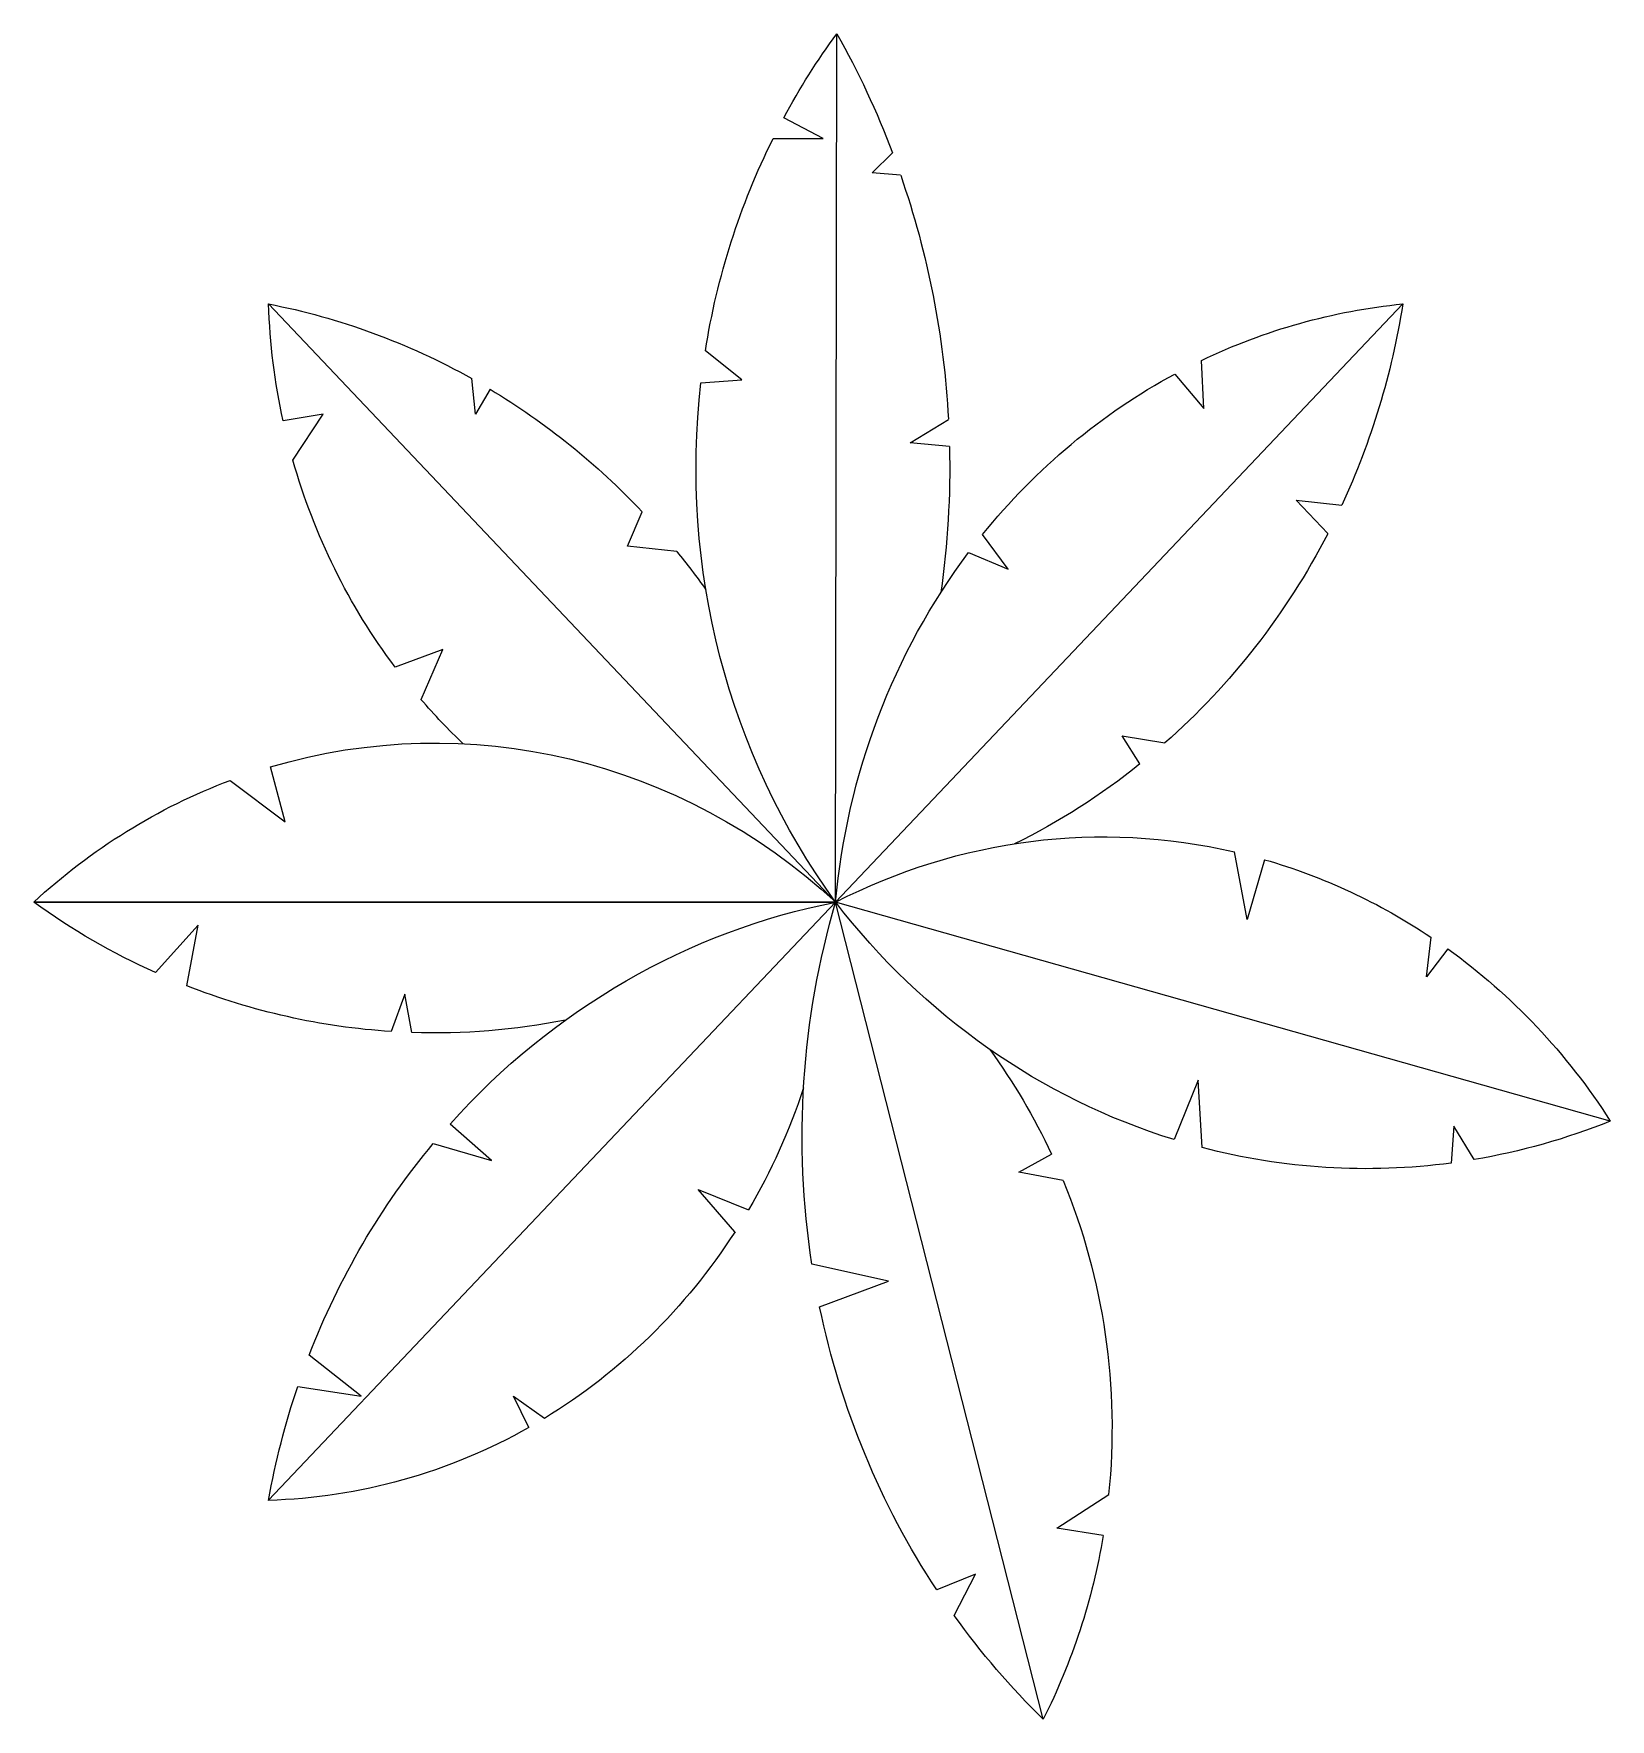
# Model space of a CAD drawing. Header units: millimetres. Extents: x 308.4 to 311.74, y 2581.56 to 2585.13.
import ezdxf

# ---------------------------------------------------------------- set-up
doc = ezdxf.new("R2010")
doc.units = ezdxf.units.MM
doc.header["$LTSCALE"] = 10
doc.layers.add('Vegetais', color=94, linetype='Continuous')

msp = doc.modelspace()

# ---------------------------------------------------------------- linework, layer by layer
at = {"layer": 'Vegetais'}
for p, q in [((310.0996, 2583.293), (310.1021, 2585.1307)), ((310.0733, 2584.9089), (309.99, 2584.9529)), ((309.9672, 2584.9089), (310.0733, 2584.9089)), ((310.1769, 2584.836), (310.2199, 2584.8789)), ((310.2372, 2584.8311), (310.1769, 2584.836)), ((308.8996, 2584.5589), (310.0996, 2583.293)), ((310.0996, 2583.293), (311.2997, 2584.5589)), ((309.9008, 2584.3985), (309.8239, 2584.4595)), ((310.8786, 2584.3378), (310.8738, 2584.4393)), ((309.3371, 2584.3256), (309.3294, 2584.4011)), ((309.8146, 2584.392), (309.9008, 2584.3985)), ((310.8173, 2584.4106), (310.8786, 2584.3378)), ((309.3684, 2584.3785), (309.3371, 2584.3256)), ((309.015, 2584.3256), (308.9302, 2584.3118)), ((308.9511, 2584.2281), (309.015, 2584.3256)), ((310.2574, 2584.2649), (310.3383, 2584.3147)), ((310.3405, 2584.2569), (310.2574, 2584.2649)), ((311.141, 2584.0728), (311.0741, 2584.1434)), ((311.0741, 2584.1434), (311.1706, 2584.1332)), ((309.6592, 2584.0462), (309.6899, 2584.119)), ((310.4644, 2583.9976), (310.4106, 2584.0707)), ((309.7633, 2584.0352), (309.6592, 2584.0462)), ((310.381, 2584.0328), (310.4644, 2583.9976)), ((309.2681, 2583.8274), (309.1671, 2583.7905)), ((309.2221, 2583.7221), (309.2681, 2583.8274)), ((310.7436, 2583.5856), (310.706, 2583.6452)), ((310.706, 2583.6452), (310.7964, 2583.6299)), ((308.9345, 2583.4629), (308.9036, 2583.5793)), ((308.8182, 2583.5506), (308.9345, 2583.4629)), ((310.9706, 2583.2563), (310.9435, 2583.3994)), ((311.0075, 2583.3829), (310.9706, 2583.2563)), ((310.0996, 2583.293), (308.4025, 2583.293)), ((308.4025, 2583.293), (310.0996, 2583.293)), ((310.0996, 2583.293), (308.8996, 2582.0272)), ((310.5389, 2581.5638), (310.0996, 2583.293)), ((311.739, 2582.8297), (310.0996, 2583.293)), ((308.7504, 2583.2442), (308.6599, 2583.144)), ((308.7262, 2583.116), (308.7504, 2583.2442)), ((311.3502, 2583.1348), (311.3596, 2583.2188)), ((311.3951, 2583.1941), (311.3502, 2583.1348)), ((309.1876, 2583.0984), (309.159, 2583.0192)), ((309.203, 2583.017), (309.1876, 2583.0984)), ((310.8671, 2582.9161), (310.8161, 2582.7904)), ((310.875, 2582.7736), (310.8671, 2582.9161)), ((309.3716, 2582.746), (309.2836, 2582.8234)), ((311.4077, 2582.8189), (311.4025, 2582.7409)), ((311.4508, 2582.7481), (311.4077, 2582.8189)), ((309.248, 2582.7822), (309.3716, 2582.746)), ((310.4875, 2582.7217), (310.5564, 2582.76)), ((310.5809, 2582.7042), (310.4875, 2582.7217)), ((309.8865, 2582.5956), (309.8087, 2582.6852)), ((309.8087, 2582.6852), (309.9152, 2582.6421)), ((310.2114, 2582.4908), (310.0494, 2582.5268)), ((310.0657, 2582.4365), (310.2114, 2582.4908)), ((309.0955, 2582.2478), (308.9851, 2582.334)), ((308.9612, 2582.268), (309.0955, 2582.2478)), ((309.4505, 2582.1814), (309.4176, 2582.2478)), ((309.4176, 2582.2478), (309.4833, 2582.2007)), ((310.568, 2581.9683), (310.6774, 2582.0394)), ((310.6657, 2581.9528), (310.568, 2581.9683)), ((310.3954, 2581.8711), (310.3134, 2581.8378)), ((310.3507, 2581.7834), (310.3954, 2581.8711))]:
    msp.add_line(p, q, dxfattribs=at)
at = {"layer": 'Vegetais', "extrusion": (0, 0, -1)}
for centre, major_axis, start_param, end_param in [((311.2313, 2584.2102), (0, 1.5054), -1.054806, -0.912806), ((308.6407, 2584.2141), (0, 1.7935), 1.034339, 1.191063), ((311.2313, 2584.2102), (0, 1.5054), -1.404428, -1.088113), ((308.6407, 2584.2141), (0, 1.7935), 1.219607, 1.514641), ((310.143, 2584.6046), (0, 1.3124), 4.487435, 4.67753), ((308.6285, 2583.0071), (0, 1.5779), 0.182211, 0.487631), ((311.4239, 2583.162), (0, 1.403), -0.426437, -0.093535), ((309.8623, 2584.8092), (0, 1.5368), 1.734459, 2.026313), ((311.2313, 2584.2102), (0, 1.5054), 4.057268, 4.833506), ((311.4239, 2583.162), (0, 1.403), -0.866201, -0.47357), ((308.6285, 2583.0071), (0, 1.5779), 0.517364, 0.788801), ((308.6407, 2584.2141), (0, 1.7935), 1.546923, 1.719697), ((310.143, 2584.6046), (0, 1.3124), 4.04326, 4.42145), ((309.8623, 2584.8092), (0, 1.5368), 2.070584, 2.445597), ((308.6285, 2583.0071), (0, 1.5779), 0.861166, 0.927009), ((311.4239, 2583.162), (0, 1.403), -1.477261, -0.901186), ((310.143, 2584.6046), (0, 1.3124), 3.873387, 3.974935), ((309.2511, 2582.2716), (0, 1.3581), -0.273241, 0.719595), ((309.8623, 2584.8092), (0, 1.5368), 2.491882, 2.705197), ((309.2511, 2582.2716), (0, 1.3581), -0.719595, -0.342896), ((310.6666, 2582.0667), (0, 1.3644), -0.453753, 0.215716), ((310.6666, 2582.0667), (0, 1.3644), 0.266639, 0.565344), ((309.2511, 2584.602), (0, 1.5858), 3.54574, 3.741364), ((310.3753, 2581.7364), (0, 1.5835), -0.81419, -0.184663), ((311.623, 2582.7969), (0, 1.6817), 4.551098, 5.011861), ((311.2223, 2584.2541), (0, 1.5251), 3.426379, 4.030618), ((310.6666, 2582.0667), (0, 1.3644), 0.598246, 0.977352), ((309.2511, 2584.602), (0, 1.5858), 3.202859, 3.498256), ((309.2511, 2584.602), (0, 1.5858), 2.956633, 3.173597), ((309.4401, 2582.1799), (0, 1.3126), 0.914003, 1.113048), ((308.8674, 2583.327), (0, 1.3003), 1.905448, 2.125495), ((311.2223, 2584.2541), (0, 1.5251), 2.776166, 2.982892), ((310.3753, 2581.7364), (0, 1.5835), -1.183808, -0.849385), ((311.2223, 2584.2541), (0, 1.5251), 3.016659, 3.384158), ((309.4401, 2582.1799), (0, 1.3126), 1.159877, 1.678086), ((308.8674, 2583.327), (0, 1.3003), 2.168212, 2.618354), ((311.623, 2582.7969), (0, 1.6817), 4.105469, 4.49641), ((310.3753, 2581.7364), (0, 1.5835), -1.386133, -1.228409), ((308.8674, 2583.327), (0, 1.3003), 2.648807, 3.115468), ((309.4401, 2582.1799), (0, 1.3126), 1.744722, 2.059412), ((311.623, 2582.7969), (0, 1.6817), 3.889318, 4.065556)]:
    msp.add_ellipse(centre, major_axis=major_axis, ratio=0.948037, start_param=start_param, end_param=end_param, dxfattribs=at)

doc.saveas('drawing.dxf')
